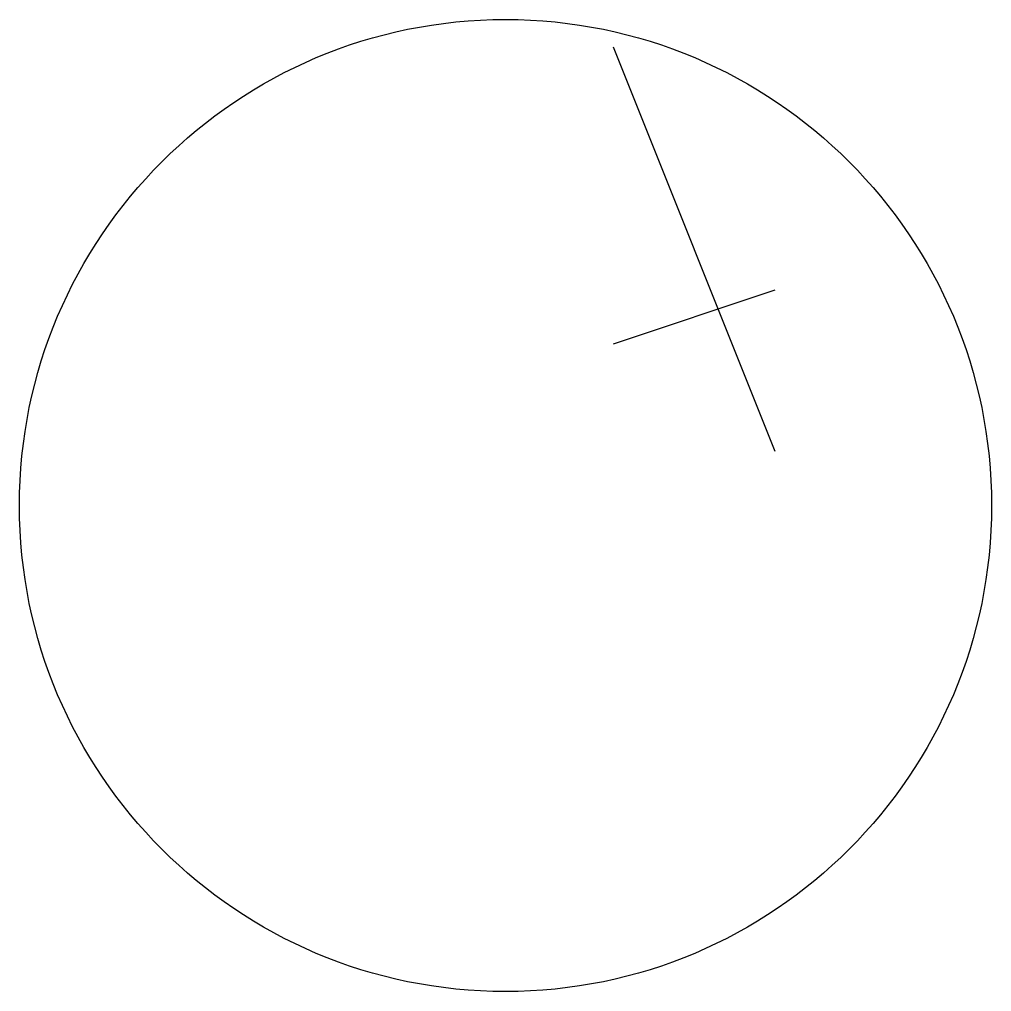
# Model space of a CAD drawing. Extents: x 590 to 950, y -30 to 330.
import ezdxf

# ---------------------------------------------------------------- set-up
doc = ezdxf.new("R2010")
doc.units = 0

msp = doc.modelspace()

# ---------------------------------------------------------------- linework, layer by layer
for p, q in [((870, 170), (810, 320)), ((810, 210), (870, 230))]:
    msp.add_line(p, q)
msp.add_circle((770, 150), 180.28)

doc.saveas('drawing.dxf')
